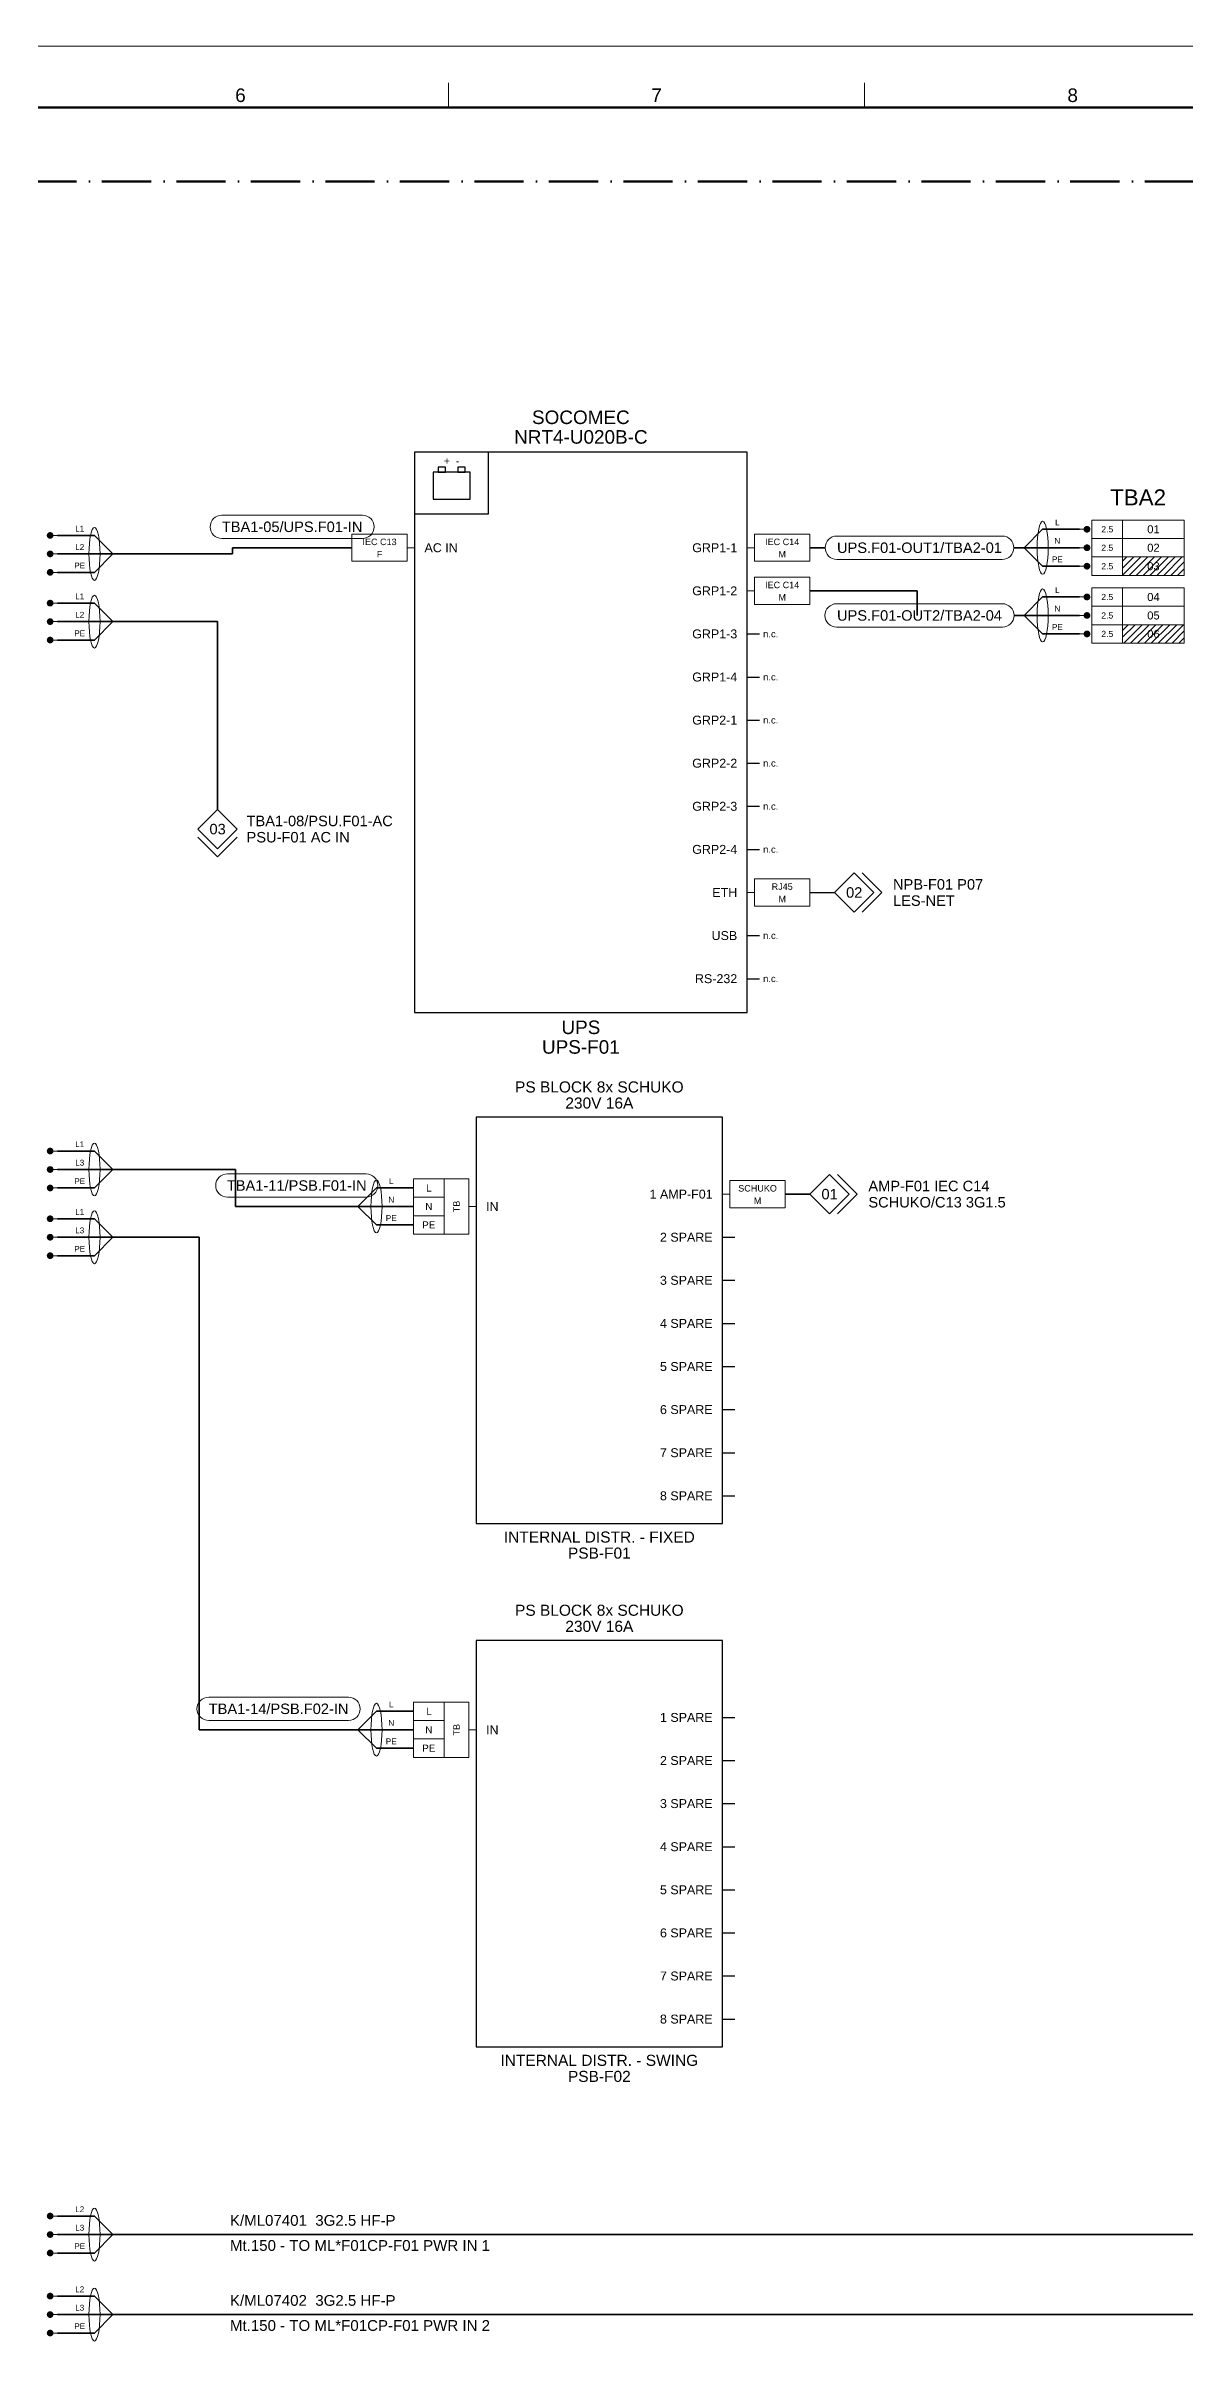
# Model space of a CAD drawing. Header units: millimetres. Extents: x 0 to 841, y 0 to 594.
# Drawn here: x 360.1 to 545.1, y 220.4 to 594 of the extents above; entities that cross this region are included whole.
import ezdxf
from ezdxf.enums import TextEntityAlignment as Align

# ---------------------------------------------------------------- set-up
doc = ezdxf.new("R2010")
doc.units = ezdxf.units.MM
doc.linetypes.add('AV_DASHDOT', pattern=[12, 8, -2, 0, -2])
doc.linetypes.add('AV_DASHED', pattern=[8, 5.5, -2.5])
for name, color, linetype, lineweight in [('AV-CONN', 7, 'Continuous', 18), ('AV-LABEL', 7, 'Continuous', 18), ('AV-NOTE', 7, 'Continuous', 18), ('AV-TB', 7, 'Continuous', 18), ('AV-TEXT', 7, 'Continuous', 18), ('AV-TEXT-DEV', 7, 'Continuous', 18)]:
    doc.layers.add(name, color=color, linetype=linetype, lineweight=lineweight)
for name, color, linetype, lineweight, true_color in [('AV-DEVICE', 7, 'Continuous', 25, 0x4682ff), ('AV-FRAME', 7, 'Continuous', 70, 0x7800ff), ('AV-RACK', 7, 'AV_DASHDOT', 50, 0xff00ff), ('AV-SYM', 7, 'Continuous', 25, 0x4682ff), ('AV-XREF', 7, 'Continuous', 18, 0x00af00), ('AV-ZONE', 7, 'Continuous', 18, 0x7800ff), ('W-LESNET', 7, 'AV_DASHED', 25, 0x00a0eb), ('W-POWER', 7, 'Continuous', 35, 0xeb8c00)]:
    doc.layers.add(name, color=color, linetype=linetype, lineweight=lineweight, true_color=true_color)
doc.styles.add('AV', font='arial.ttf')

msp = doc.modelspace()

# ---------------------------------------------------------------- hatches: boundary and pattern name
at = {"layer": 'AV-TB', "true_color": 0x009600}
h = msp.add_hatch(dxfattribs=at)
h.set_pattern_fill('ANSI31', scale=0.25)
h.paths.add_polyline_path([(535, 508), (545, 508), (545, 511), (535, 511)])
h = msp.add_hatch(dxfattribs=at)
h.set_pattern_fill('ANSI31', scale=0.25)
h.paths.add_polyline_path([(535, 497), (545, 497), (545, 500), (535, 500)])

# ---------------------------------------------------------------- linework, layer by layer
at = {"layer": 'AV-CONN'}
for p, q in [((420, 512.5), (418.8, 512.5)), ((474, 512.5), (475.2, 512.5)), ((474, 505.5), (475.2, 505.5)), ((474, 456.5), (475.2, 456.5)), ((470, 407.5), (471.2, 407.5)), ((430, 405.5), (428.8, 405.5)), ((430, 320.5), (428.8, 320.5))]:
    msp.add_line(p, q, dxfattribs=at)
for points in [[(409.8, 510.3), (418.8, 510.3), (418.8, 514.7), (409.8, 514.7)], [(475.2, 510.3), (484.2, 510.3), (484.2, 514.7), (475.2, 514.7)], [(475.2, 503.3), (484.2, 503.3), (484.2, 507.7), (475.2, 507.7)], [(475.2, 454.3), (484.2, 454.3), (484.2, 458.7), (475.2, 458.7)], [(419.8, 407), (424.8, 407), (424.8, 410), (419.8, 410)], [(424.8, 401), (428.8, 401), (428.8, 410), (424.8, 410)], [(471.2, 405.3), (480.2, 405.3), (480.2, 409.7), (471.2, 409.7)], [(419.8, 404), (424.8, 404), (424.8, 407), (419.8, 407)], [(419.8, 401), (424.8, 401), (424.8, 404), (419.8, 404)], [(419.8, 322), (424.8, 322), (424.8, 325), (419.8, 325)], [(419.8, 319), (424.8, 319), (424.8, 322), (419.8, 322)], [(424.8, 316), (428.8, 316), (428.8, 325), (424.8, 325)], [(419.8, 316), (424.8, 316), (424.8, 319), (419.8, 319)]]:
    msp.add_lwpolyline(points, close=True, dxfattribs=at)
for centre in [(368, 511.5), (522, 512.5), (368, 500.5), (522, 501.5), (368, 411.5), (413.8, 405.5), (368, 400.5), (413.8, 320.5), (368, 238.5), (368, 225.5)]:
    msp.add_ellipse(centre, major_axis=(0, 4.3), ratio=0.209302, dxfattribs=at)
at = {"layer": 'AV-DEVICE'}
for p, q in [((474, 498.5), (476, 498.5)), ((474, 491.5), (476, 491.5)), ((474, 484.5), (476, 484.5)), ((474, 477.5), (476, 477.5)), ((474, 470.5), (476, 470.5)), ((474, 463.5), (476, 463.5)), ((474, 449.5), (476, 449.5)), ((474, 442.5), (476, 442.5)), ((470, 400.5), (472, 400.5)), ((470, 393.5), (472, 393.5)), ((470, 386.5), (472, 386.5)), ((470, 379.5), (472, 379.5)), ((470, 372.5), (472, 372.5)), ((470, 365.5), (472, 365.5)), ((470, 358.5), (472, 358.5)), ((470, 322.5), (472, 322.5)), ((470, 315.5), (472, 315.5)), ((470, 308.5), (472, 308.5)), ((470, 301.5), (472, 301.5)), ((470, 294.5), (472, 294.5)), ((470, 287.5), (472, 287.5)), ((470, 280.5), (472, 280.5)), ((470, 273.5), (472, 273.5))]:
    msp.add_line(p, q, dxfattribs=at)
for points in [[(420, 437), (474, 437), (474, 528), (420, 528)], [(420, 518), (432, 518), (432, 528), (420, 528)], [(430, 354), (470, 354), (470, 420), (430, 420)], [(430, 269), (470, 269), (470, 335), (430, 335)]]:
    msp.add_lwpolyline(points, close=True, dxfattribs=at)
at = {"layer": 'AV-FRAME'}
msp.add_lwpolyline([(20, 10), (831, 10), (831, 584), (20, 584)], close=True, dxfattribs=at)
at = {"layer": 'AV-LABEL'}
for points in [[(388.68, 514), (411.52, 514, 1), (411.52, 517.8), (388.68, 517.8, 1)], [(488.57, 510.6), (515.43, 510.6, 1), (515.43, 514.4), (488.57, 514.4, 1)], [(488.54, 499.6), (515.46, 499.6, 1), (515.46, 503.4), (488.54, 503.4, 1)], [(389.59, 407), (412.11, 407, 1), (412.11, 410.8), (389.59, 410.8, 1)], [(386.55, 322), (409.25, 322, 1), (409.25, 325.8), (386.55, 325.8, 1)]]:
    msp.add_lwpolyline(points, format="xyb", close=True, dxfattribs=at)
at = {"layer": 'AV-RACK'}
msp.add_lwpolyline([(125, 128), (716, 128), (716, 572), (125, 572)], close=True, dxfattribs=at)
at = {"layer": 'AV-SYM'}
for points in [[(423, 520.4), (429, 520.4), (429, 524.8), (423, 524.8)], [(423.8, 524.8), (425, 524.8), (425, 525.6), (423.8, 525.6)], [(427, 524.8), (428.2, 524.8), (428.2, 525.6), (427, 525.6)]]:
    msp.add_lwpolyline(points, close=True, dxfattribs=at)
at = {"layer": 'AV-TB'}
for p, q in [((535, 514), (535, 517)), ((360.8, 514.5), (362, 514.5)), ((529.2, 515.5), (528, 515.5)), ((529.2, 512.5), (528, 512.5)), ((535, 511), (535, 514)), ((360.8, 511.5), (362, 511.5)), ((360.8, 508.5), (362, 508.5)), ((529.2, 509.5), (528, 509.5)), ((535, 508), (535, 511)), ((529.2, 504.5), (528, 504.5)), ((535, 503), (535, 506)), ((360.8, 503.5), (362, 503.5)), ((529.2, 501.5), (528, 501.5)), ((535, 500), (535, 503)), ((360.8, 500.5), (362, 500.5)), ((360.8, 497.5), (362, 497.5)), ((529.2, 498.5), (528, 498.5)), ((535, 497), (535, 500)), ((360.8, 414.5), (362, 414.5)), ((360.8, 411.5), (362, 411.5)), ((360.8, 408.5), (362, 408.5)), ((360.8, 403.5), (362, 403.5)), ((360.8, 400.5), (362, 400.5)), ((360.8, 397.5), (362, 397.5)), ((360.8, 241.5), (362, 241.5)), ((360.8, 238.5), (362, 238.5)), ((360.8, 235.5), (362, 235.5)), ((360.8, 228.5), (362, 228.5)), ((360.8, 225.5), (362, 225.5)), ((360.8, 222.5), (362, 222.5))]:
    msp.add_line(p, q, dxfattribs=at)
at = {"layer": 'AV-TB', "const_width": 0.55}
for points in [[(528.93, 515.5, 1), (529.48, 515.5, 1)], [(360.53, 514.5, 1), (361.07, 514.5, 1)], [(360.53, 511.5, 1), (361.07, 511.5, 1)], [(528.93, 512.5, 1), (529.48, 512.5, 1)], [(360.53, 508.5, 1), (361.07, 508.5, 1)], [(528.93, 509.5, 1), (529.48, 509.5, 1)], [(528.93, 504.5, 1), (529.48, 504.5, 1)], [(360.53, 503.5, 1), (361.07, 503.5, 1)], [(360.53, 500.5, 1), (361.07, 500.5, 1)], [(528.93, 501.5, 1), (529.48, 501.5, 1)], [(360.53, 497.5, 1), (361.07, 497.5, 1)], [(528.93, 498.5, 1), (529.48, 498.5, 1)], [(360.53, 414.5, 1), (361.07, 414.5, 1)], [(360.53, 411.5, 1), (361.07, 411.5, 1)], [(360.53, 408.5, 1), (361.07, 408.5, 1)], [(360.53, 403.5, 1), (361.07, 403.5, 1)], [(360.53, 400.5, 1), (361.07, 400.5, 1)], [(360.53, 397.5, 1), (361.07, 397.5, 1)], [(360.53, 241.5, 1), (361.07, 241.5, 1)], [(360.53, 238.5, 1), (361.07, 238.5, 1)], [(360.53, 235.5, 1), (361.07, 235.5, 1)], [(360.53, 228.5, 1), (361.07, 228.5, 1)], [(360.53, 225.5, 1), (361.07, 225.5, 1)], [(360.53, 222.5, 1), (361.07, 222.5, 1)]]:
    msp.add_lwpolyline(points, format="xyb", close=True, dxfattribs=at)
at = {"layer": 'AV-TB'}
for points in [[(530, 514), (545, 514), (545, 517), (530, 517)], [(530, 511), (545, 511), (545, 514), (530, 514)], [(530, 508), (545, 508), (545, 511), (530, 511)], [(530, 503), (545, 503), (545, 506), (530, 506)], [(530, 500), (545, 500), (545, 503), (530, 503)], [(530, 497), (545, 497), (545, 500), (530, 500)]]:
    msp.add_lwpolyline(points, close=True, dxfattribs=at)
at = {"layer": 'AV-XREF'}
for points in [[(384.8, 466.8), (388, 470), (391.2, 466.8), (388, 463.6)], [(488.2, 456.5), (491.4, 459.7), (494.6, 456.5), (491.4, 453.3)], [(484.2, 407.5), (487.4, 410.7), (490.6, 407.5), (487.4, 404.3)]]:
    msp.add_lwpolyline(points, close=True, dxfattribs=at)
for points in [[(384.8, 465.5), (388, 462.3), (391.2, 465.5)], [(492.7, 459.7), (495.9, 456.5), (492.7, 453.3)], [(488.7, 410.7), (491.9, 407.5), (488.7, 404.3)]]:
    msp.add_lwpolyline(points, dxfattribs=at)
at = {"layer": 'AV-ZONE'}
for p, q in [((425.5, 584), (425.5, 588)), ((493.08, 584), (493.08, 588))]:
    msp.add_line(p, q, dxfattribs=at)
at = {"layer": 'AV-ZONE', "lineweight": 13}
msp.add_lwpolyline([(0, 0), (841, 0), (841, 594), (0, 594)], close=True, dxfattribs=at)
at = {"layer": 'W-LESNET'}
msp.add_line((484.2, 456.5), (488.2, 456.5), dxfattribs=at)
at = {"layer": 'W-POWER'}
for p, q in [((362, 514.5), (368, 514.5)), ((368, 514.5), (371, 511.5)), ((390.4, 511.5), (390.4, 512.5)), ((390.4, 512.5), (409.8, 512.5)), ((484.2, 512.5), (486.67, 512.5)), ((517.33, 512.5), (519, 512.5)), ((522, 515.5), (519, 512.5)), ((522, 512.5), (519, 512.5)), ((522, 509.5), (519, 512.5)), ((528, 515.5), (522, 515.5)), ((528, 512.5), (522, 512.5)), ((362, 511.5), (368, 511.5)), ((362, 508.5), (368, 508.5)), ((368, 511.5), (371, 511.5)), ((368, 508.5), (371, 511.5)), ((371, 511.5), (390.4, 511.5)), ((528, 509.5), (522, 509.5)), ((484.2, 505.5), (501.6, 505.5)), ((501.6, 505.5), (501.6, 501.5)), ((522, 504.5), (519, 501.5)), ((528, 504.5), (522, 504.5)), ((362, 503.5), (368, 503.5)), ((368, 503.5), (371, 500.5)), ((517.36, 501.5), (519, 501.5)), ((522, 501.5), (519, 501.5)), ((522, 498.5), (519, 501.5)), ((528, 501.5), (522, 501.5)), ((362, 500.5), (368, 500.5)), ((362, 497.5), (368, 497.5)), ((368, 500.5), (371, 500.5)), ((368, 497.5), (371, 500.5)), ((371, 500.5), (388, 500.5)), ((388, 500.5), (388, 499.5)), ((388, 499.5), (388, 470)), ((528, 498.5), (522, 498.5)), ((362, 414.5), (368, 414.5)), ((362, 411.5), (368, 411.5)), ((368, 414.5), (371, 411.5)), ((368, 411.5), (371, 411.5)), ((368, 408.5), (371, 411.5)), ((371, 411.5), (390.9, 411.5)), ((390.9, 411.5), (390.9, 405.5)), ((362, 408.5), (368, 408.5)), ((413.8, 408.5), (410.8, 405.5)), ((419.8, 408.5), (413.8, 408.5)), ((480.2, 407.5), (484.2, 407.5)), ((362, 403.5), (368, 403.5)), ((368, 403.5), (371, 400.5)), ((390.9, 405.5), (410.8, 405.5)), ((413.8, 405.5), (410.8, 405.5)), ((413.8, 402.5), (410.8, 405.5)), ((419.8, 405.5), (413.8, 405.5)), ((362, 400.5), (368, 400.5)), ((368, 400.5), (371, 400.5)), ((368, 397.5), (371, 400.5)), ((371, 400.5), (385, 400.5)), ((385, 400.5), (385, 320.5)), ((419.8, 402.5), (413.8, 402.5)), ((362, 397.5), (368, 397.5)), ((413.8, 323.5), (410.8, 320.5)), ((419.8, 323.5), (413.8, 323.5)), ((385, 320.5), (410.8, 320.5)), ((413.8, 320.5), (410.8, 320.5)), ((413.8, 317.5), (410.8, 320.5)), ((419.8, 320.5), (413.8, 320.5)), ((419.8, 317.5), (413.8, 317.5)), ((362, 241.5), (368, 241.5)), ((368, 241.5), (371, 238.5)), ((362, 238.5), (368, 238.5)), ((362, 235.5), (368, 235.5)), ((368, 238.5), (371, 238.5)), ((368, 235.5), (371, 238.5)), ((371, 238.5), (718, 238.5)), ((362, 228.5), (368, 228.5)), ((368, 228.5), (371, 225.5)), ((362, 225.5), (368, 225.5)), ((368, 225.5), (371, 225.5)), ((368, 222.5), (371, 225.5)), ((371, 225.5), (721, 225.5)), ((362, 222.5), (368, 222.5))]:
    msp.add_line(p, q, dxfattribs=at)

# ---------------------------------------------------------------- texts
at = {"layer": 'AV-CONN', "style": 'AV'}
for s, height, p in [('IEC C13', 1.05, (414.3, 513.45)), ('F', 1.05, (414.3, 511.45)), ('IEC C14', 1.05, (479.7, 513.45)), ('M', 1.05, (479.7, 511.45)), ('IEC C14', 1.05, (479.7, 506.45)), ('M', 1.05, (479.7, 504.45)), ('RJ45', 1.05, (479.7, 457.45)), ('M', 1.05, (479.7, 455.45)), ('L', 1.15, (422.3, 408.5)), ('SCHUKO', 1.05, (475.7, 408.45)), ('N', 1.15, (422.3, 405.5)), ('M', 1.05, (475.7, 406.45)), ('PE', 1.15, (422.3, 402.5)), ('L', 1.15, (422.3, 323.5)), ('PE', 1.15, (422.3, 317.5)), ('N', 1.15, (422.3, 320.5))]:
    msp.add_text(s, height=height, dxfattribs=at).set_placement(p, align=Align.MIDDLE_CENTER)
for p in [(426.8, 405.5), (426.8, 320.5)]:
    msp.add_text('TB', height=1.05, rotation=90, dxfattribs=at).set_placement(p, align=Align.MIDDLE_CENTER)
at = {"layer": 'AV-LABEL', "style": 'AV'}
for s, p in [('TBA1-05/UPS.F01-IN', (400.1, 515.9)), ('UPS.F01-OUT1/TBA2-01', (502, 512.5)), ('UPS.F01-OUT2/TBA2-04', (502, 501.5)), ('TBA1-11/PSB.F01-IN', (400.85, 408.9)), ('TBA1-14/PSB.F02-IN', (397.9, 323.9))]:
    msp.add_text(s, height=1.7, dxfattribs=at).set_placement(p, align=Align.MIDDLE_CENTER)
at = {"layer": 'AV-NOTE', "style": 'AV'}
for s, p in [('L1', (365.6, 514.85)), ('L', (524.4, 515.85)), ('L2', (365.6, 511.85)), ('N', (524.4, 512.85)), ('PE', (365.6, 508.85)), ('PE', (524.4, 509.85)), ('L1', (365.6, 503.85)), ('L', (524.4, 504.85)), ('L2', (365.6, 500.85)), ('N', (524.4, 501.85)), ('PE', (365.6, 497.85)), ('PE', (524.4, 498.85)), ('L1', (365.6, 414.85)), ('L3', (365.6, 411.85)), ('PE', (365.6, 408.85)), ('L', (416.2, 408.85)), ('L1', (365.6, 403.85)), ('PE', (416.2, 402.85)), ('N', (416.2, 405.85)), ('L3', (365.6, 400.85)), ('PE', (365.6, 397.85)), ('L', (416.2, 323.85)), ('N', (416.2, 320.85)), ('PE', (416.2, 317.85)), ('L2', (365.6, 241.85)), ('L3', (365.6, 238.85)), ('PE', (365.6, 235.85)), ('L2', (365.6, 228.85)), ('L3', (365.6, 225.85)), ('PE', (365.6, 222.85))]:
    msp.add_text(s, height=0.95, dxfattribs=at).set_placement(p, align=Align.BOTTOM_CENTER)
for p in [(476.6, 498.5), (476.6, 491.5), (476.6, 484.5), (476.6, 477.5), (476.6, 470.5), (476.6, 463.5), (476.6, 449.5), (476.6, 442.5)]:
    msp.add_text('n.c.', height=1.1, dxfattribs=at).set_placement(p, align=Align.MIDDLE_LEFT)
at = {"layer": 'AV-SYM', "style": 'AV'}
msp.add_text('+  -', height=1.2, dxfattribs=at).set_placement((426, 526.6), align=Align.MIDDLE_CENTER)
at = {"layer": 'AV-TB', "style": 'AV'}
for s, height, p in [('2.5', 1, (532.5, 515.5)), ('2.5', 1, (532.5, 512.5)), ('2.5', 1, (532.5, 509.5)), ('03', 1.3, (540, 509.5)), ('2.5', 1, (532.5, 504.5)), ('2.5', 1, (532.5, 501.5)), ('2.5', 1, (532.5, 498.5)), ('06', 1.3, (540, 498.5))]:
    msp.add_text(s, height=height, dxfattribs=at).set_placement(p, align=Align.MIDDLE_CENTER)
at = {"layer": 'AV-TB', "true_color": 0x000000, "style": 'AV'}
for s, p in [('01', (540, 515.5)), ('02', (540, 512.5)), ('04', (540, 504.5)), ('05', (540, 501.5))]:
    msp.add_text(s, height=1.3, dxfattribs=at).set_placement(p, align=Align.MIDDLE_CENTER)
at = {"layer": 'AV-TEXT', "style": 'AV'}
for s, height, p in [('AC IN', 1.45, (421.6, 512.5)), ('TBA1-08/PSU.F01-AC', 1.7, (392.7, 468.12)), ('PSU-F01 AC IN', 1.7, (392.7, 465.48)), ('NPB-F01 P07', 1.7, (497.7, 457.82)), ('LES-NET', 1.7, (497.7, 455.18)), ('AMP-F01 IEC C14', 1.7, (493.7, 408.82)), ('IN', 1.45, (431.6, 405.5)), ('SCHUKO/C13 3G1.5', 1.7, (493.7, 406.18)), ('IN', 1.45, (431.6, 320.5))]:
    msp.add_text(s, height=height, dxfattribs=at).set_placement(p, align=Align.MIDDLE_LEFT)
for s, p in [('GRP1-1', (472.4, 512.5)), ('GRP1-2', (472.4, 505.5)), ('GRP1-3', (472.4, 498.5)), ('GRP1-4', (472.4, 491.5)), ('GRP2-1', (472.4, 484.5)), ('GRP2-2', (472.4, 477.5)), ('GRP2-3', (472.4, 470.5)), ('GRP2-4', (472.4, 463.5)), ('ETH', (472.4, 456.5)), ('USB', (472.4, 449.5)), ('RS-232', (472.4, 442.5)), ('1 AMP-F01', (468.4, 407.5)), ('2 SPARE', (468.4, 400.5)), ('3 SPARE', (468.4, 393.5)), ('4 SPARE', (468.4, 386.5)), ('5 SPARE', (468.4, 379.5)), ('6 SPARE', (468.4, 372.5)), ('7 SPARE', (468.4, 365.5)), ('8 SPARE', (468.4, 358.5)), ('1 SPARE', (468.4, 322.5)), ('2 SPARE', (468.4, 315.5)), ('3 SPARE', (468.4, 308.5)), ('4 SPARE', (468.4, 301.5)), ('5 SPARE', (468.4, 294.5)), ('6 SPARE', (468.4, 287.5)), ('7 SPARE', (468.4, 280.5)), ('8 SPARE', (468.4, 273.5))]:
    msp.add_text(s, height=1.45, dxfattribs=at).set_placement(p, align=Align.MIDDLE_RIGHT)
for s, p in [('03', (388, 466.8)), ('02', (491.4, 456.5)), ('01', (487.4, 407.5))]:
    msp.add_text(s, height=1.7, dxfattribs=at).set_placement(p, align=Align.MIDDLE_CENTER)
for s, p in [('K/ML07401  3G2.5 HF-P', (390, 239.4)), ('K/ML07402  3G2.5 HF-P', (390, 226.4))]:
    msp.add_text(s, height=1.75, dxfattribs=at).set_placement(p, align=Align.BOTTOM_LEFT)
for s, p in [('Mt.150 - TO ML*F01CP-F01 PWR IN 1', (390, 237.6)), ('Mt.150 - TO ML*F01CP-F01 PWR IN 2', (390, 224.6))]:
    msp.add_text(s, height=1.75, dxfattribs=at).set_placement(p, align=Align.TOP_LEFT)
at = {"layer": 'AV-TEXT-DEV', "style": 'AV'}
for s, height, p in [('SOCOMEC', 2.2, (447, 533.69)), ('NRT4-U020B-C', 2.2, (447, 530.5)), ('UPS', 2.2, (447, 434.6)), ('UPS-F01', 2.2, (447, 431.41)), ('PS BLOCK 8x SCHUKO', 1.8, (450, 424.91)), ('230V 16A', 1.8, (450, 422.3)), ('INTERNAL DISTR. - FIXED', 1.8, (450, 351.8)), ('PSB-F01', 1.8, (450, 349.19)), ('PS BLOCK 8x SCHUKO', 1.8, (450, 339.91)), ('230V 16A', 1.8, (450, 337.3)), ('INTERNAL DISTR. - SWING', 1.8, (450, 266.8)), ('PSB-F02', 1.8, (450, 264.19))]:
    msp.add_text(s, height=height, dxfattribs=at).set_placement(p, align=Align.MIDDLE_CENTER)
msp.add_text('TBA2', height=2.6, dxfattribs=at).set_placement((537.5, 518.6), align=Align.BOTTOM_CENTER)
at = {"layer": 'AV-ZONE', "true_color": 0x7800ff, "style": 'AV'}
for s, p in [('6', (391.71, 586)), ('7', (459.29, 586)), ('8', (526.88, 586))]:
    msp.add_text(s, height=2.2, dxfattribs=at).set_placement(p, align=Align.MIDDLE_CENTER)

doc.saveas('drawing.dxf')
